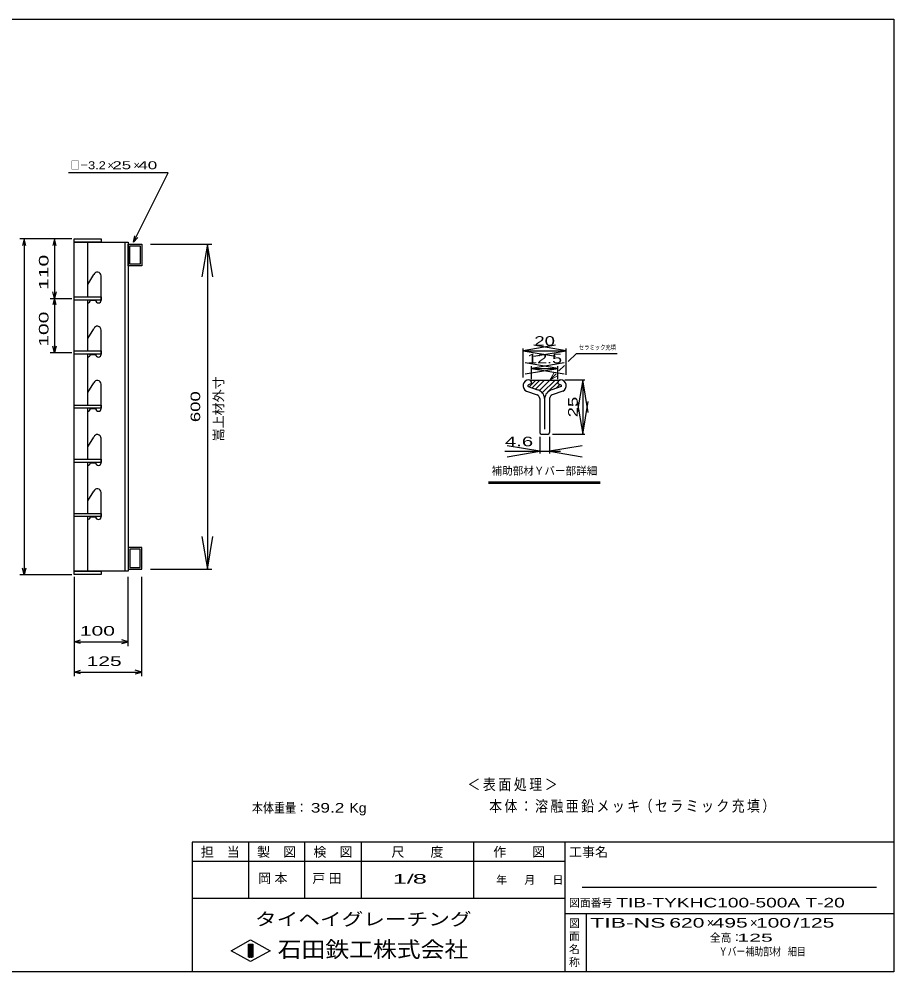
# Model space of a CAD drawing. Units: millimetres at full size, sheet at 1:8, with parts at other scales. Extents: x -1456 to 1379, y -1028 to 847.
# Drawn here: x -236 to 1379, y -913 to 847 of the extents above; entities that cross this region are included whole.
import ezdxf
from ezdxf.enums import TextEntityAlignment as Align

# ---------------------------------------------------------------- set-up
doc = ezdxf.new("R2010")
doc.units = ezdxf.units.MM
doc.header["$LTSCALE"] = 8
for name, color, linetype, lineweight in [('0_2', 150, 'Continuous', 25), ('16', 3, 'Continuous', 25), ('22', 4, 'Continuous', 25), ('80', 4, 'Continuous', 25), ('82', 4, 'Continuous', 25)]:
    doc.layers.add(name, color=color, linetype=linetype, lineweight=lineweight)
doc.styles.add('ベクトル', font='')
doc.styles.get('ベクトル').set_extended_font_data('ベクトル')

# ---------------------------------------------------------------- blocks, each defined once
blk = doc.blocks.new('open_arrow')
at = {"color": 0, "linetype": 'Continuous', "lineweight": -2}
blk.add_lwpolyline([(7.5, 1.25), (0, 0), (7.5, -1.25)], dxfattribs=at)

msp = doc.modelspace()

# ---------------------------------------------------------------- linework, layer by layer
at = {"layer": '0_2'}
for p, q in [((-1388.8, 847.2), (1379.2, 847.2)), ((1379.2, 847.2), (1379.2, -912.8)), ((1379.2, -672.8), (83.2, -672.8)), ((83.2, -672.8), (83.2, -912.8)), ((187.2, -672.8), (187.2, -776.8)), ((291.2, -776.8), (291.2, -672.8)), ((395.2, -672.8), (395.2, -776.8)), ((603.2, -776.8), (603.2, -672.8)), ((771.2, -672.8), (771.2, -912.8)), ((771.2, -708.8), (83.2, -708.8)), ((1347.2, -756.8), (803.2, -756.8)), ((83.2, -776.8), (771.2, -776.8)), ((771.2, -804.8), (1379.2, -804.8)), ((811.2, -912.8), (811.2, -804.8)), ((155.2, -873.6), (191.2, -853.6)), ((187.2, -861.6), (195.2, -861.6)), ((187.2, -885.6), (187.2, -861.6)), ((187.2, -861.6), (188.8, -861.6)), ((188.8, -861.6), (188.8, -885.6)), ((190.4, -885.6), (190.4, -861.6)), ((190.4, -861.6), (192, -861.6)), ((191.2, -853.6), (227.2, -873.6)), ((192, -861.6), (192, -885.6)), ((193.6, -885.6), (193.6, -861.6)), ((193.6, -861.6), (195.2, -861.6)), ((195.2, -861.6), (195.2, -885.6)), ((195.2, -861.6), (195.2, -885.6)), ((191.2, -893.6), (155.2, -873.6)), ((227.2, -873.6), (191.2, -893.6)), ((195.2, -885.6), (187.2, -885.6)), ((188.8, -885.6), (190.4, -885.6)), ((192, -885.6), (193.6, -885.6)), ((1379.2, -912.8), (-1388.8, -912.8))]:
    msp.add_line(p, q, dxfattribs=at)
at = {"layer": '16'}
for p, q in [((-134.9, 441.2), (-84.9, 441.2)), ((-134.9, 435.2), (-134.9, 441.2)), ((-84.9, 441.2), (-84.9, 435.2)), ((-84.9, 435.2), (-134.9, 435.2)), ((-134.9, 435.2), (-34.9, 435.2)), ((-134.9, -172.8), (-134.9, 435.2)), ((-109.9, 435.2), (-109.9, 334.2)), ((-40.9, 435.2), (-40.9, -172.8)), ((-34.9, 435.2), (-34.9, -172.8)), ((-34.9, 431.2), (-9.9, 431.2)), ((-34.9, 391.2), (-34.9, 431.2)), ((-31.9, 428.2), (-12.9, 428.2)), ((-31.9, 394.2), (-31.9, 428.2)), ((-12.9, 428.2), (-12.9, 394.2)), ((-9.9, 431.2), (-9.9, 391.2)), ((-9.9, 391.2), (-34.9, 391.2)), ((-12.9, 394.2), (-31.9, 394.2)), ((-109.4, 357.2), (-98.4, 375.2)), ((-84.822, 327.806), (-84.822, 372.806)), ((-134.9, 334.2), (-84.9, 334.2)), ((-134.9, 328.2), (-134.9, 334.2)), ((-84.9, 328.2), (-134.9, 328.2)), ((-109.9, 328.2), (-109.9, 234.2)), ((-104.822, 327.806), (-94.822, 327.806)), ((-84.9, 334.2), (-84.9, 328.2)), ((-109.4, 257.2), (-98.4, 275.2)), ((-84.822, 227.806), (-84.822, 272.806)), ((-134.9, 234.2), (-84.9, 234.2)), ((-134.9, 228.2), (-134.9, 234.2)), ((-84.9, 234.2), (-84.9, 228.2)), ((-84.9, 228.2), (-134.9, 228.2)), ((-109.9, 228.2), (-109.9, 134.2)), ((-104.822, 227.806), (-94.822, 227.806)), ((-109.4, 157.2), (-98.4, 175.2)), ((-84.822, 127.806), (-84.822, 172.806)), ((-134.9, 134.2), (-84.9, 134.2)), ((-134.9, 128.2), (-134.9, 134.2)), ((-84.9, 128.2), (-134.9, 128.2)), ((-109.9, 128.2), (-109.9, 34.2)), ((-104.822, 127.806), (-94.822, 127.806)), ((-84.9, 134.2), (-84.9, 128.2)), ((-109.4, 57.2), (-98.4, 75.2)), ((-84.822, 27.806), (-84.822, 72.806)), ((-134.9, 34.2), (-84.9, 34.2)), ((-134.9, 28.2), (-134.9, 34.2)), ((-84.9, 28.2), (-134.9, 28.2)), ((-109.9, 28.2), (-109.9, -65.8)), ((-104.822, 27.806), (-94.822, 27.806)), ((-84.9, 34.2), (-84.9, 28.2)), ((-109.4, -42.8), (-98.4, -24.8)), ((-84.822, -72.194), (-84.822, -27.194)), ((-134.9, -65.8), (-84.9, -65.8)), ((-134.9, -71.8), (-134.9, -65.8)), ((-84.9, -65.8), (-84.9, -71.8)), ((-84.9, -71.8), (-134.9, -71.8)), ((-109.9, -71.8), (-109.9, -172.8)), ((-104.822, -72.194), (-94.822, -72.194)), ((-9.9, -128.8), (-34.9, -128.8)), ((-34.9, -128.8), (-34.9, -168.8)), ((-12.9, -131.8), (-31.9, -131.8)), ((-31.9, -131.8), (-31.9, -165.8)), ((-12.9, -165.8), (-12.9, -131.8)), ((-9.9, -168.8), (-9.9, -128.8)), ((-134.9, -172.8), (-84.9, -172.8)), ((-134.9, -178.8), (-134.9, -172.8)), ((-34.9, -172.8), (-134.9, -172.8)), ((-84.9, -172.8), (-84.9, -178.8)), ((-34.9, -168.8), (-9.9, -168.8)), ((-31.9, -165.8), (-12.9, -165.8)), ((-84.9, -178.8), (-134.9, -178.8))]:
    msp.add_line(p, q, dxfattribs=at)
at = {"layer": '16', "color": 4}
for p, q in [((6.1, 431.2), (119.297, 431.2)), ((111.297, 431.2), (111.297, -168.8)), ((6.1, -168.8), (119.297, -168.8))]:
    msp.add_line(p, q, dxfattribs=at)
at = {"layer": '16'}
for centre, radius, start, end in [((-91.822, 372.806), 7, 0, 160), ((-109.822, 327.806), 5, 270, 0), ((-89.822, 327.806), 5, 180, 0), ((-91.822, 272.806), 7, 0, 160), ((-109.822, 227.806), 5, 270, 0), ((-89.822, 227.806), 5, 180, 0), ((-91.822, 172.806), 7, 0, 160), ((-109.822, 127.806), 5, 270, 0), ((-89.822, 127.806), 5, 180, 0), ((-91.822, 72.806), 7, 0, 160), ((-109.822, 27.806), 5, 270, 0), ((-89.822, 27.806), 5, 180, 0), ((-91.822, -27.194), 7, 0, 160), ((-109.822, -72.194), 5, 270, 0), ((-89.822, -72.194), 5, 180, 0)]:
    msp.add_arc(centre, radius, start, end, dxfattribs=at)
at = {"layer": '22'}
for p, q in [((39.1, 563.2), (-144.9, 563.2)), ((-24.9, 435.2), (39.1, 563.2)), ((-138.9, 441.2), (-234.9, 441.2)), ((-226.9, 441.2), (-230.1, 429.2)), ((-223.7, 429.2), (-226.9, 441.2)), ((-226.9, 441.2), (-226.9, -178.8)), ((-138.9, 441.2), (-178.9, 441.2)), ((-170.9, 441.2), (-174.1, 429.2)), ((-167.7, 429.2), (-170.9, 441.2)), ((-170.9, 441.2), (-170.9, 331.2)), ((-24.9, 435.2), (-22.5, 446.88)), ((-24.9, 435.2), (-16.9, 444)), ((-170.9, 331.2), (-174.1, 343.2)), ((-167.7, 343.2), (-170.9, 331.2)), ((-178.9, 331.2), (-138.9, 331.2)), ((-170.9, 331.2), (-174.1, 319.2)), ((-167.7, 319.2), (-170.9, 331.2)), ((-170.9, 331.2), (-170.9, 231.2)), ((-178.9, 231.2), (-138.9, 231.2)), ((-170.9, 231.2), (-174.1, 243.2)), ((-167.7, 243.2), (-170.9, 231.2)), ((-226.9, -178.8), (-230.1, -166.8)), ((-223.7, -166.8), (-226.9, -178.8)), ((-234.9, -178.8), (-138.9, -178.8)), ((-134.9, -182.8), (-134.9, -310.8)), ((-134.9, -182.8), (-134.9, -366.8)), ((-34.9, -310.8), (-34.9, -182.8)), ((-9.9, -366.8), (-9.9, -182.8)), ((-134.9, -302.8), (-122.9, -299.6)), ((-122.9, -306), (-134.9, -302.8)), ((-134.9, -302.8), (-34.9, -302.8)), ((-34.9, -302.8), (-46.9, -299.6)), ((-46.9, -306), (-34.9, -302.8)), ((-134.9, -358.8), (-122.9, -355.6)), ((-122.9, -362), (-134.9, -358.8)), ((-134.9, -358.8), (-9.9, -358.8)), ((-9.9, -358.8), (-21.9, -355.6)), ((-21.9, -362), (-9.9, -358.8))]:
    msp.add_line(p, q, dxfattribs=at)
at = {"layer": '80'}
for p, q in [((694.215, 185.089), (694.215, 238.57)), ((694.215, 234.57), (774.222, 234.57)), ((774.222, 189.774), (774.222, 238.57)), ((777.903, 214.408), (793.163, 229.668)), ((793.163, 229.668), (868.363, 229.668)), ((710.143, 182.221), (710.143, 206.067)), ((710.143, 202.067), (758.303, 202.067)), ((758.303, 182.221), (758.303, 206.067)), ((760.662, 197.167), (770.621, 207.127)), ((744.01, 180.515), (755.522, 192.027)), ((771.644, 180.652), (808.461, 180.652)), ((804.461, 180.652), (804.461, 80.621)), ((725.023, 75.421), (725.023, 44.905)), ((743.423, 75.421), (743.423, 44.905)), ((748.623, 80.621), (808.461, 80.621)), ((660.378, 48.905), (763.423, 48.905))]:
    msp.add_line(p, q, dxfattribs=at)
at = {"layer": '80', "lineweight": 13}
for p, q in [((752.01, 194.372), (744.01, 180.515)), ((744.01, 180.515), (757.867, 188.515))]:
    msp.add_line(p, q, dxfattribs=at)
at = {"layer": '80', "color": 2}
for p, q in [((718.202, 180.515), (705.649, 167.962)), ((706.583, 180.515), (762.764, 180.515)), ((725.27, 180.515), (710.877, 166.123)), ((733.944, 180.515), (717.294, 163.865)), ((744.01, 180.515), (724.587, 161.092)), ((753.327, 180.515), (729.761, 156.95)), ((758.869, 177.384), (739.727, 158.241)), ((762.244, 172.299), (755.254, 165.308))]:
    msp.add_line(p, q, dxfattribs=at)
at = {"layer": '80', "color": 3}
for p, q in [((700.749, 159.933), (720.217, 153.098)), ((703.762, 168.626), (721.028, 162.552)), ((710.143, 174.221), (704.401, 171.421)), ((710.143, 175.126), (710.143, 174.221)), ((764.684, 168.626), (747.418, 162.552)), ((767.697, 159.933), (748.229, 153.098)), ((758.303, 175.126), (758.303, 174.221)), ((758.303, 174.221), (764.045, 171.421)), ((725.023, 146.307), (725.023, 83.421)), ((734.223, 146.104), (734.223, 89.821)), ((743.423, 146.307), (743.423, 83.421)), ((727.823, 80.621), (740.623, 80.621))]:
    msp.add_line(p, q, dxfattribs=at)
for centre, radius, start, end in [((705.024, 169.851), 10.8, 90.98376, 246.6845), ((704.352, 174.874), 5.796, 2.49733, 85.54684), ((764.094, 174.874), 5.796, 94.45316, 177.50267), ((763.422, 169.851), 10.8, 293.3155, 89.01624), ((705.053, 169.801), 1.746, 111.91371, 222.3257), ((715.863, 144.892), 18.4, 3.77866, 73.69731), ((752.583, 144.892), 18.4, 106.30269, 176.22134), ((763.393, 169.801), 1.746, 317.6743, 68.08629), ((717.823, 146.307), 7.2, 0, 70.57922), ((750.623, 146.307), 7.2, 109.42078, 180), ((727.823, 83.421), 2.8, 180, 270), ((740.623, 83.421), 2.8, 270, 0)]:
    msp.add_arc(centre, radius, start, end, dxfattribs=at)
at = {"layer": '82'}
for p, q in [((630.299, -7.738), (836.706, -7.738)), ((630.299, -9.738), (836.706, -9.738))]:
    msp.add_line(p, q, dxfattribs=at)

# ---------------------------------------------------------------- block references
at = {"layer": '16', "color": 4, "xscale": 8, "yscale": 8}
for p, rotation in [((111.297, 431.2), 270), ((111.297, -168.8), 90)]:
    msp.add_blockref('open_arrow', p, dxfattribs=dict(at, rotation=rotation))
at = {"layer": '80', "xscale": 8, "yscale": 8}
for p in [(694.215, 234.57), (710.143, 202.067), (743.423, 48.905)]:
    msp.add_blockref('open_arrow', p, dxfattribs=at)
for p, rotation in [((774.222, 234.57), 180), ((758.303, 202.067), 180), ((804.461, 180.652), 270), ((804.461, 80.621), 90), ((725.023, 48.905), 180)]:
    msp.add_blockref('open_arrow', p, dxfattribs=dict(at, rotation=rotation))

# ---------------------------------------------------------------- texts
at = {"layer": '0_2', "style": 'ベクトル'}
for s, height, p in [('担\u3000当', 17.6, (99.2, -691.2)), ('製\u3000図', 17.6, (203.2, -691.2)), ('検\u3000図', 17.6, (307.2, -691.2)), ('尺\u3000\u3000度', 17.6, (451.2, -691.2)), ('作\u3000\u3000図', 17.6, (639.2, -691.2)), ('工事名', 17.6, (779.2, -691.2)), ('年', 14.66, (644.8, -742.8)), ('月', 14.66, (696.8, -742.8)), ('日', 14.66, (748.8, -742.8)), ('図面番号', 14.66, (779.2, -785.2)), ('図', 14.66, (779.2, -822.8)), ('面', 14.66, (779.2, -846.8)), ('名', 14.66, (779.2, -870.8)), ('称', 14.66, (779.2, -894.8))]:
    msp.add_text(s, height=height, dxfattribs=at).set_placement(p, align=Align.MIDDLE_LEFT)
at = {"layer": '0_2', "color": 222, "style": 'ベクトル'}
for s, height, width, p in [('タイヘイグレーチング', 23.46, 1.25, (199.2, -815.2)), ('石田鉄工株式会社', 29.33, 1.1, (241.2, -871.2))]:
    msp.add_text(s, height=height, dxfattribs=dict(at, width=width)).set_placement(p, align=Align.MIDDLE_LEFT)
at = {"layer": '16', "color": 4, "style": 'ベクトル', "width": 1.45}
msp.add_text('600', height=17.6, rotation=90, dxfattribs=at).set_placement((103.297, 131.2), align=Align.BOTTOM_CENTER)
at = {"layer": '22', "color": 2, "style": 'ベクトル'}
for s, height, width, p in [('□－', 14.66, 0.8, (-140.9, 577.2)), ('3.2', 14.66, 1.2, (-108.9, 577.2)), (' 25 ', 14.66, 1.6, (-72.9, 577.2)), (' 40 ', 14.66, 1.6, (-24.9, 577.2)), (' 100 ', 17.6, 1.65, (-134.9, -282.8)), (' 125 ', 17.6, 1.65, (-122.4, -338.8)), ('本体重量：', 17.6, 0.85, (193.6, -609.6)), (' 39.2', 17.6, 1.35, (293.6, -609.6)), ('Kg', 17.6, 1.1, (373.6, -609.6)), ('1/', 17.6, 2, (453.6, -740.8)), (' 8 ', 17.6, 2, (477.6, -740.8)), ('TIB-TYKHC100-500A T-20', 17.6, 1.5, (866.533, -784.806)), ('TIB-NS ', 17.6, 1.8, (818.4, -822)), (' 620 ', 17.6, 1.65, (953.6, -822)), (' 495 ', 17.6, 1.65, (1033.6, -822)), (' 100 ', 17.6, 1.65, (1113.6, -822)), ('/', 17.6, 1.65, (1193.6, -822)), (' 125 ', 17.6, 1.65, (1193.6, -822)), (' 125 ', 14.66, 2, (1079.2, -849.6)), ('\u3000Ｙバー補助部材', 14.66, 0.8, (1039.2, -875.2)), ('\u3000細目', 14.66, 0.8, (1167.2, -875.2))]:
    msp.add_text(s, height=height, dxfattribs=dict(at, width=width)).set_placement(p, align=Align.MIDDLE_LEFT)
for s, height, p in [('×', 14.66, (-72.9, 577.2)), ('×', 14.66, (-24.9, 577.2)), ('×', 17.6, (1033.6, -822)), ('×', 17.6, (1113.6, -822)), ('全高：', 14.66, (1039.2, -849.6))]:
    msp.add_text(s, height=height, dxfattribs=at).set_placement(p, align=Align.MIDDLE_LEFT)
at = {"layer": '22', "color": 2, "style": 'ベクトル', "width": 1.65}
for s, p in [(' 110 ', (-190.9, 336.2)), (' 100 ', (-190.9, 231.2))]:
    msp.add_text(s, height=17.6, rotation=90, dxfattribs=at).set_placement(p, align=Align.MIDDLE_LEFT)
at = {"layer": '22', "color": 2, "style": 'ベクトル'}
msp.add_text('嵩上材外寸', height=17.6, rotation=90, dxfattribs=at).set_placement((132.094, 67.256), align=Align.MIDDLE_LEFT)
at = {"layer": '22', "color": 2, "attachment_point": 4, "style": 'ベクトル'}
for s, insert, char_height in [('\\T1.2;\\W0.85;＜表面処理＞', (591.6, -567.6), 20.53), ('\\T1.19;\\W0.85;本体：溶融亜鉛メッキ', (631.6, -607.6), 20.53), ('\\T1.19;\\W0.85;（セラミック充填）', (909.6, -607.6), 20.53), ('\\T1.25;岡本\u3000', (205.2, -740.8), 17.6), ('\\T1.25;戸田\u3000', (305.2, -740.8), 17.6)]:
    msp.add_mtext(s, dxfattribs=dict(at, insert=insert, char_height=char_height))
at = {"layer": '80', "style": 'ベクトル'}
for s, width, p in [('20', 1.45, (734.218, 238.57)), ('12.5', 1.4, (734.223, 206.067))]:
    msp.add_text(s, height=17.6, dxfattribs=dict(at, width=width)).set_placement(p, align=Align.BOTTOM_CENTER)
at = {"layer": '80', "color": 2, "style": 'ベクトル', "width": 0.8}
msp.add_text('セラミック充填', height=8.798, dxfattribs=at).set_placement((797.163, 233.668), align=Align.BOTTOM_LEFT)
at = {"layer": '80', "style": 'ベクトル', "width": 1.45}
msp.add_text('25', height=17.6, rotation=90, dxfattribs=at).set_placement((800.461, 130.637), align=Align.BOTTOM_CENTER)
at = {"layer": '80', "style": 'ベクトル', "width": 1.6}
msp.add_text('4.6', height=17.6, dxfattribs=at).set_placement((713.023, 52.905), align=Align.BOTTOM_RIGHT)
at = {"layer": '82', "color": 2, "style": 'ベクトル'}
msp.add_text('補助部材Ｙバー部詳細', height=14.31, dxfattribs=at).set_placement((636.15, 12.726), align=Align.MIDDLE_LEFT)

doc.saveas('drawing.dxf')
